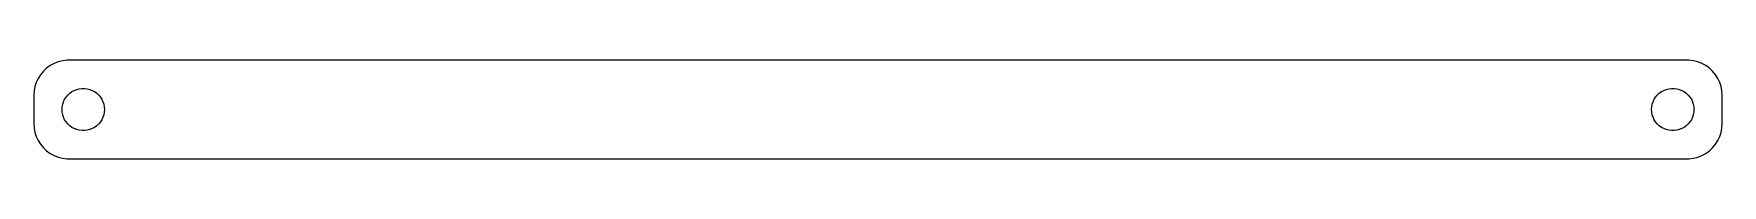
# Model space of a CAD drawing. Header units: metres. Extents: x -120 to 120, y 17 to 31.
import ezdxf

# ---------------------------------------------------------------- set-up
doc = ezdxf.new("R2010")
doc.units = ezdxf.units.M

msp = doc.modelspace()

# ---------------------------------------------------------------- linework, layer by layer
for p, q in [((-118.545, 28.9389), (-118.882, 28.4088)), ((-118.145, 29.4227), (-118.545, 28.9389)), ((-117.687, 29.8526), (-118.145, 29.4227)), ((-117.179, 30.2216), (-117.687, 29.8526)), ((-116.629, 30.5241), (-117.179, 30.2216)), ((-116.045, 30.7553), (-116.629, 30.5241)), ((-115.437, 30.9114), (-116.045, 30.7553)), ((-114.814, 30.9901), (-115.437, 30.9114)), ((114.814, 30.9901), (-114.814, 30.9901)), ((115.437, 30.9114), (114.814, 30.9901)), ((116.045, 30.7553), (115.437, 30.9114)), ((116.629, 30.5241), (116.045, 30.7553)), ((117.179, 30.2216), (116.629, 30.5241)), ((117.687, 29.8526), (117.179, 30.2216)), ((118.145, 29.4227), (117.687, 29.8526)), ((118.545, 28.9389), (118.145, 29.4227)), ((118.882, 28.4088), (118.545, 28.9389)), ((-119.461, 26.6267), (-119.5, 26)), ((-119.343, 27.2434), (-119.461, 26.6267)), ((-119.149, 27.8406), (-119.343, 27.2434)), ((-118.882, 28.4088), (-119.149, 27.8406)), ((-114.687, 26.0536), (-114.412, 26.3115)), ((-114.412, 26.3115), (-114.107, 26.533)), ((-114.107, 26.533), (-113.777, 26.7145)), ((-113.777, 26.7145), (-113.427, 26.8532)), ((-113.427, 26.8532), (-113.062, 26.9469)), ((-113.062, 26.9469), (-112.688, 26.9941)), ((-112.688, 26.9941), (-112.312, 26.9941)), ((-112.312, 26.9941), (-111.938, 26.9469)), ((-111.938, 26.9469), (-111.573, 26.8532)), ((-111.573, 26.8532), (-111.223, 26.7145)), ((-111.223, 26.7145), (-110.893, 26.533)), ((-110.893, 26.533), (-110.588, 26.3115)), ((-110.588, 26.3115), (-110.313, 26.0536)), ((110.313, 26.0536), (110.588, 26.3115)), ((110.588, 26.3115), (110.893, 26.533)), ((110.893, 26.533), (111.223, 26.7145)), ((111.223, 26.7145), (111.573, 26.8532)), ((111.573, 26.8532), (111.938, 26.9469)), ((111.938, 26.9469), (112.312, 26.9941)), ((112.312, 26.9941), (112.688, 26.9941)), ((112.688, 26.9941), (113.062, 26.9469)), ((113.062, 26.9469), (113.427, 26.8532)), ((113.427, 26.8532), (113.777, 26.7145)), ((113.777, 26.7145), (114.107, 26.533)), ((114.107, 26.533), (114.412, 26.3115)), ((114.412, 26.3115), (114.687, 26.0536)), ((119.149, 27.8406), (118.882, 28.4088)), ((119.343, 27.2434), (119.149, 27.8406)), ((119.461, 26.6267), (119.343, 27.2434)), ((119.5, 26), (119.461, 26.6267)), ((-119.5, 26), (-119.5, 22)), ((-115.5, 24), (-115.476, 24.376)), ((-115.476, 23.624), (-115.5, 24)), ((-115.476, 24.376), (-115.406, 24.7461)), ((-115.406, 24.7461), (-115.289, 25.1044)), ((-115.289, 25.1044), (-115.129, 25.4453)), ((-115.129, 25.4453), (-114.927, 25.7634)), ((-114.927, 25.7634), (-114.687, 26.0536)), ((-110.313, 26.0536), (-110.073, 25.7634)), ((-110.073, 25.7634), (-109.871, 25.4453)), ((-109.871, 25.4453), (-109.711, 25.1044)), ((-109.711, 25.1044), (-109.594, 24.7461)), ((-109.594, 24.7461), (-109.524, 24.376)), ((-109.524, 24.376), (-109.5, 24)), ((-109.5, 24), (-109.524, 23.624)), ((109.5, 24), (109.524, 24.376)), ((109.524, 23.624), (109.5, 24)), ((109.524, 24.376), (109.594, 24.7461)), ((109.594, 24.7461), (109.711, 25.1044)), ((109.711, 25.1044), (109.871, 25.4453)), ((109.871, 25.4453), (110.073, 25.7634)), ((110.073, 25.7634), (110.313, 26.0536)), ((114.687, 26.0536), (114.927, 25.7634)), ((114.927, 25.7634), (115.129, 25.4453)), ((115.129, 25.4453), (115.289, 25.1044)), ((115.289, 25.1044), (115.406, 24.7461)), ((115.406, 24.7461), (115.476, 24.376)), ((115.476, 24.376), (115.5, 24)), ((115.5, 24), (115.476, 23.624)), ((119.5, 22), (119.5, 26)), ((-119.5, 22), (-119.461, 21.3733)), ((-115.406, 23.2539), (-115.476, 23.624)), ((-115.289, 22.8956), (-115.406, 23.2539)), ((-115.129, 22.5547), (-115.289, 22.8956)), ((-114.927, 22.2366), (-115.129, 22.5547)), ((-114.687, 21.9464), (-114.927, 22.2366)), ((-114.412, 21.6885), (-114.687, 21.9464)), ((-114.107, 21.467), (-114.412, 21.6885)), ((-110.588, 21.6885), (-110.893, 21.467)), ((-110.313, 21.9464), (-110.588, 21.6885)), ((-110.073, 22.2366), (-110.313, 21.9464)), ((-109.871, 22.5547), (-110.073, 22.2366)), ((-109.711, 22.8956), (-109.871, 22.5547)), ((-109.594, 23.2539), (-109.711, 22.8956)), ((-109.524, 23.624), (-109.594, 23.2539)), ((109.594, 23.2539), (109.524, 23.624)), ((109.711, 22.8956), (109.594, 23.2539)), ((109.871, 22.5547), (109.711, 22.8956)), ((110.073, 22.2366), (109.871, 22.5547)), ((110.313, 21.9464), (110.073, 22.2366)), ((110.588, 21.6885), (110.313, 21.9464)), ((110.893, 21.467), (110.588, 21.6885)), ((114.412, 21.6885), (114.107, 21.467)), ((114.687, 21.9464), (114.412, 21.6885)), ((114.927, 22.2366), (114.687, 21.9464)), ((115.129, 22.5547), (114.927, 22.2366)), ((115.289, 22.8956), (115.129, 22.5547)), ((115.406, 23.2539), (115.289, 22.8956)), ((115.476, 23.624), (115.406, 23.2539)), ((119.461, 21.3733), (119.5, 22)), ((-119.461, 21.3733), (-119.343, 20.7566)), ((-119.343, 20.7566), (-119.149, 20.1594)), ((-119.149, 20.1594), (-118.882, 19.5912)), ((-118.882, 19.5912), (-118.545, 19.0611)), ((-113.777, 21.2855), (-114.107, 21.467)), ((-113.427, 21.1468), (-113.777, 21.2855)), ((-113.062, 21.0531), (-113.427, 21.1468)), ((-112.688, 21.0059), (-113.062, 21.0531)), ((-112.312, 21.0059), (-112.688, 21.0059)), ((-111.938, 21.0531), (-112.312, 21.0059)), ((-111.573, 21.1468), (-111.938, 21.0531)), ((-111.223, 21.2855), (-111.573, 21.1468)), ((-110.893, 21.467), (-111.223, 21.2855)), ((111.223, 21.2855), (110.893, 21.467)), ((111.573, 21.1468), (111.223, 21.2855)), ((111.938, 21.0531), (111.573, 21.1468)), ((112.312, 21.0059), (111.938, 21.0531)), ((112.688, 21.0059), (112.312, 21.0059)), ((113.062, 21.0531), (112.688, 21.0059)), ((113.427, 21.1468), (113.062, 21.0531)), ((113.777, 21.2855), (113.427, 21.1468)), ((114.107, 21.467), (113.777, 21.2855)), ((118.545, 19.0611), (118.882, 19.5912)), ((118.882, 19.5912), (119.149, 20.1594)), ((119.149, 20.1594), (119.343, 20.7566)), ((119.343, 20.7566), (119.461, 21.3733)), ((-118.545, 19.0611), (-118.145, 18.5773)), ((-118.145, 18.5773), (-117.687, 18.1474)), ((-117.687, 18.1474), (-117.179, 17.7784)), ((-117.179, 17.7784), (-116.629, 17.4759)), ((-116.629, 17.4759), (-116.045, 17.2447)), ((-116.045, 17.2447), (-115.437, 17.0886)), ((-115.437, 17.0886), (-114.814, 17.0099)), ((-114.814, 17.0099), (114.814, 17.0099)), ((114.814, 17.0099), (115.437, 17.0886)), ((115.437, 17.0886), (116.045, 17.2447)), ((116.045, 17.2447), (116.629, 17.4759)), ((116.629, 17.4759), (117.179, 17.7784)), ((117.179, 17.7784), (117.687, 18.1474)), ((117.687, 18.1474), (118.145, 18.5773)), ((118.145, 18.5773), (118.545, 19.0611))]:
    msp.add_line(p, q)

doc.saveas('drawing.dxf')
